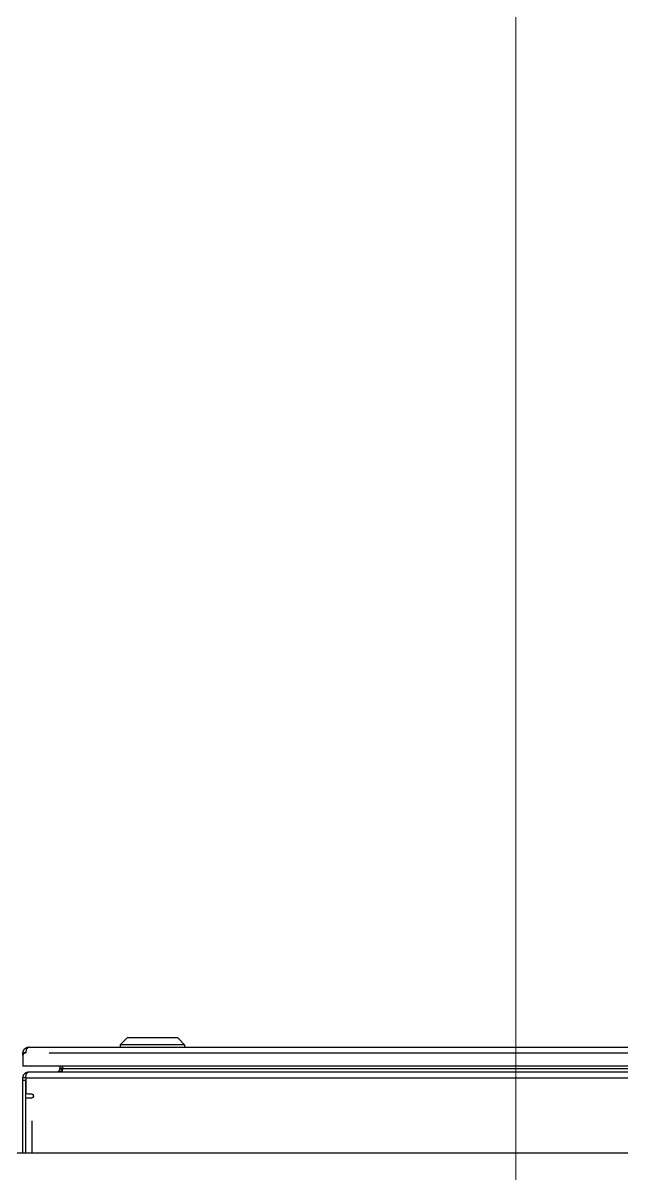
# Model space of a CAD drawing. Header units: millimetres. Extents: x -187347 to 135007, y -6415 to 292048.
# Drawn here: x -51154 to -50894, y 30336 to 30837 of the extents above; entities that cross this region are included whole.
import ezdxf

# ---------------------------------------------------------------- set-up
doc = ezdxf.new("R2010")
doc.units = ezdxf.units.MM
doc.header["$LTSCALE"] = 100
doc.linetypes.add('Z_LINE-CNTR', pattern=[17, 12, -2, 1, -2])
doc.layers.get('0').update_dxf_attribs({"lineweight": 18})
doc.layers.add('Layout CAT2', color=6, linetype='Continuous')
doc.layers.add('S-GRID', color=7, linetype='Continuous', lineweight=5)

# ---------------------------------------------------------------- blocks, each defined once
blk = doc.blocks.new('643h346h634')
at = {"color": 0}
for p, q in [((18129.75, -1751.4), (17229.75, -1751.4)), ((17608.93, -1751.4), (17608.93, -1783.22)), ((17610.18, -1751.4), (17610.18, -1783.22)), ((17612.71, -1765.5), (17612.71, -1751.4)), ((17610.18, -1775.5), (17612.71, -1775.5)), ((17610.18, -1784.22), (17610.18, -1778.1)), ((17612.93, -1777.1), (17611.18, -1777.1)), ((17612.93, -1775.5), (17612.71, -1775.5)), ((17613.43, -1776), (17613.43, -1776.6)), ((17608.93, -1783.22), (17608.93, -1784.22)), ((17608.93, -1783.22), (17610.18, -1783.22)), ((17610.18, -1784.22), (17608.93, -1784.22)), ((17610.18, -1784.22), (18034.82, -1784.22)), ((17608.93, -1793.97), (17608.93, -1789.25)), ((18047.43, -1789.25), (17608.93, -1789.25)), ((17611.46, -1786.75), (18044.82, -1786.75)), ((17624.93, -1788.03), (17624.93, -1788.41)), ((17624.93, -1788.03), (17626.18, -1788.03)), ((17624.93, -1789.24), (17624.93, -1788.41)), ((17626.18, -1788.41), (17624.93, -1788.41)), ((17624.93, -1789.25), (17624.93, -1789.24)), ((17626.18, -1789.24), (17624.93, -1789.24)), ((18017.86, -1788.03), (17626.18, -1788.03)), ((17626.18, -1788.03), (17626.18, -1788.25)), ((17626.18, -1788.25), (17626.18, -1789.25)), ((17626.18, -1789.24), (17626.18, -1789.25)), ((17636.19, -1788.25), (18027.86, -1788.25)), ((17608.93, -1793.97), (17608.93, -1794.97)), ((17609.93, -1794.97), (17608.93, -1794.97)), ((17610.25, -1794.97), (17609.93, -1794.97)), ((17620.26, -1794.97), (18036.11, -1794.97)), ((17611.55, -1797.5), (17611.46, -1797.5)), ((17611.55, -1797.5), (18044.82, -1797.5)), ((17651.18, -1798.5), (17651.18, -1797.5)), ((17651.18, -1798.5), (17654.18, -1801.5)), ((17679.18, -1798.5), (17651.18, -1798.5)), ((17679.18, -1798.5), (17676.18, -1801.5)), ((17679.18, -1798.5), (17679.18, -1797.5)), ((17676.18, -1801.5), (17654.18, -1801.5))]:
    blk.add_line(p, q, dxfattribs=at)
for centre, radius, start, end in [((17611.18, -1778.1), 1, 90, 180), ((17612.93, -1776), 0.5, 0, 90), ((17612.93, -1776.6), 0.5, 270, 0), ((17609.93, -1793.97), 1, 180, 270)]:
    blk.add_arc(centre, radius, start, end, dxfattribs=at)
for points, knots in [([(17608.93, -1784.22), (17608.93, -1784.26), (17608.93, -1784.31), (17608.94, -1784.39), (17608.94, -1784.43), (17608.95, -1784.51), (17608.95, -1784.55), (17608.97, -1784.63), (17608.97, -1784.68), (17608.99, -1784.76), (17609, -1784.8), (17609.02, -1784.88), (17609.03, -1784.92), (17609.05, -1785), (17609.07, -1785.04), (17609.09, -1785.11), (17609.11, -1785.15), (17609.14, -1785.23), (17609.16, -1785.27), (17609.19, -1785.34), (17609.21, -1785.38), (17609.25, -1785.45), (17609.27, -1785.49), (17609.31, -1785.56), (17609.34, -1785.59), (17609.38, -1785.66), (17609.41, -1785.7), (17609.45, -1785.76), (17609.48, -1785.8), (17609.53, -1785.86), (17609.56, -1785.89), (17609.62, -1785.95), (17609.64, -1785.98), (17609.7, -1786.04), (17609.73, -1786.07), (17609.79, -1786.12), (17609.82, -1786.15), (17609.89, -1786.2), (17609.92, -1786.23), (17609.99, -1786.28), (17610.02, -1786.3), (17610.09, -1786.35), (17610.13, -1786.37), (17610.2, -1786.41), (17610.23, -1786.43), (17610.31, -1786.47), (17610.34, -1786.49), (17610.42, -1786.53), (17610.46, -1786.54), (17610.53, -1786.58), (17610.57, -1786.59), (17610.65, -1786.62), (17610.69, -1786.63), (17610.77, -1786.66), (17610.81, -1786.67), (17610.89, -1786.69), (17610.93, -1786.7), (17611.01, -1786.71), (17611.05, -1786.72), (17611.13, -1786.73), (17611.17, -1786.74), (17611.26, -1786.74), (17611.3, -1786.75), (17611.38, -1786.75), (17611.42, -1786.75), (17611.46, -1786.75)], [0, 0, 0, 0, 0.03125, 0.03125, 0.0625, 0.0625, 0.09375, 0.09375, 0.125, 0.125, 0.15625, 0.15625, 0.1875, 0.1875, 0.21875, 0.21875, 0.25, 0.25, 0.28125, 0.28125, 0.3125, 0.3125, 0.34375, 0.34375, 0.375, 0.375, 0.40625, 0.40625, 0.4375, 0.4375, 0.46875, 0.46875, 0.5, 0.5, 0.53125, 0.53125, 0.5625, 0.5625, 0.59375, 0.59375, 0.625, 0.625, 0.65625, 0.65625, 0.6875, 0.6875, 0.71875, 0.71875, 0.75, 0.75, 0.78125, 0.78125, 0.8125, 0.8125, 0.84375, 0.84375, 0.875, 0.875, 0.90625, 0.90625, 0.9375, 0.9375, 0.96875, 0.96875, 1, 1, 1, 1]), ([(17610.18, -1784.22), (17610.18, -1784.26), (17610.18, -1784.31), (17610.18, -1784.39), (17610.19, -1784.43), (17610.19, -1784.51), (17610.19, -1784.55), (17610.2, -1784.63), (17610.2, -1784.68), (17610.21, -1784.76), (17610.22, -1784.8), (17610.23, -1784.88), (17610.23, -1784.92), (17610.24, -1785), (17610.25, -1785.04), (17610.26, -1785.11), (17610.27, -1785.15), (17610.29, -1785.23), (17610.3, -1785.27), (17610.31, -1785.34), (17610.32, -1785.38), (17610.34, -1785.45), (17610.35, -1785.49), (17610.37, -1785.56), (17610.39, -1785.59), (17610.41, -1785.66), (17610.42, -1785.7), (17610.45, -1785.76), (17610.46, -1785.8), (17610.49, -1785.86), (17610.5, -1785.89), (17610.53, -1785.95), (17610.54, -1785.98), (17610.57, -1786.04), (17610.59, -1786.07), (17610.62, -1786.12), (17610.63, -1786.15), (17610.67, -1786.2), (17610.68, -1786.23), (17610.72, -1786.28), (17610.73, -1786.3), (17610.77, -1786.35), (17610.79, -1786.37), (17610.82, -1786.41), (17610.84, -1786.43), (17610.88, -1786.47), (17610.9, -1786.49), (17610.93, -1786.53), (17610.95, -1786.54), (17610.99, -1786.58), (17611.01, -1786.59), (17611.05, -1786.62), (17611.07, -1786.63), (17611.11, -1786.66), (17611.13, -1786.67), (17611.17, -1786.69), (17611.19, -1786.7), (17611.23, -1786.71), (17611.25, -1786.72), (17611.29, -1786.73), (17611.32, -1786.74), (17611.36, -1786.74), (17611.38, -1786.75), (17611.42, -1786.75), (17611.44, -1786.75), (17611.46, -1786.75)], [0, 0, 0, 0, 0.03125, 0.03125, 0.0625, 0.0625, 0.09375, 0.09375, 0.125, 0.125, 0.15625, 0.15625, 0.1875, 0.1875, 0.21875, 0.21875, 0.25, 0.25, 0.28125, 0.28125, 0.3125, 0.3125, 0.34375, 0.34375, 0.375, 0.375, 0.40625, 0.40625, 0.4375, 0.4375, 0.46875, 0.46875, 0.5, 0.5, 0.53125, 0.53125, 0.5625, 0.5625, 0.59375, 0.59375, 0.625, 0.625, 0.65625, 0.65625, 0.6875, 0.6875, 0.71875, 0.71875, 0.75, 0.75, 0.78125, 0.78125, 0.8125, 0.8125, 0.84375, 0.84375, 0.875, 0.875, 0.90625, 0.90625, 0.9375, 0.9375, 0.96875, 0.96875, 1, 1, 1, 1]), ([(17623.65, -1786.75), (17623.69, -1786.75), (17623.74, -1786.75), (17623.82, -1786.76), (17623.86, -1786.77), (17623.94, -1786.79), (17623.98, -1786.8), (17624.06, -1786.82), (17624.1, -1786.83), (17624.18, -1786.87), (17624.22, -1786.88), (17624.29, -1786.92), (17624.33, -1786.94), (17624.4, -1786.99), (17624.43, -1787.02), (17624.5, -1787.07), (17624.53, -1787.1), (17624.59, -1787.16), (17624.61, -1787.19), (17624.67, -1787.25), (17624.69, -1787.29), (17624.73, -1787.34), (17624.74, -1787.36), (17624.76, -1787.39), (17624.77, -1787.41), (17624.79, -1787.45), (17624.8, -1787.47), (17624.82, -1787.5), (17624.83, -1787.52), (17624.84, -1787.56), (17624.85, -1787.58), (17624.86, -1787.61), (17624.87, -1787.63), (17624.88, -1787.68), (17624.89, -1787.72), (17624.91, -1787.79), (17624.92, -1787.83), (17624.92, -1787.89), (17624.93, -1787.91), (17624.93, -1787.94), (17624.93, -1787.96), (17624.93, -1788), (17624.93, -1788.01), (17624.93, -1788.03)], [0, 0, 0, 0, 0.0625, 0.0625, 0.125, 0.125, 0.187499, 0.187499, 0.249999, 0.249999, 0.312499, 0.312499, 0.374999, 0.374999, 0.437499, 0.437499, 0.499998, 0.499998, 0.562498, 0.562498, 0.624998, 0.624998, 0.656248, 0.656248, 0.687498, 0.687498, 0.718748, 0.718748, 0.749997, 0.749997, 0.777989, 0.777989, 0.805981, 0.805981, 0.861965, 0.861965, 0.917951, 0.917951, 0.945943, 0.945943, 0.973935, 0.973935, 1, 1, 1, 1]), ([(17623.65, -1786.75), (17623.73, -1786.75), (17623.82, -1786.75), (17623.98, -1786.76), (17624.06, -1786.77), (17624.23, -1786.79), (17624.31, -1786.8), (17624.47, -1786.82), (17624.54, -1786.83), (17624.7, -1786.87), (17624.77, -1786.88), (17624.92, -1786.92), (17624.99, -1786.94), (17625.13, -1786.99), (17625.19, -1787.02), (17625.32, -1787.07), (17625.38, -1787.1), (17625.5, -1787.16), (17625.56, -1787.19), (17625.66, -1787.25), (17625.71, -1787.29), (17625.78, -1787.34), (17625.8, -1787.36), (17625.84, -1787.39), (17625.86, -1787.41), (17625.9, -1787.45), (17625.92, -1787.47), (17625.96, -1787.5), (17625.97, -1787.52), (17626, -1787.56), (17626.02, -1787.58), (17626.04, -1787.61), (17626.05, -1787.63), (17626.09, -1787.68), (17626.11, -1787.72), (17626.14, -1787.79), (17626.15, -1787.83), (17626.17, -1787.89), (17626.17, -1787.91), (17626.18, -1787.94), (17626.18, -1787.96), (17626.18, -1788), (17626.18, -1788.01), (17626.18, -1788.03)], [0, 0, 0, 0, 0.0625, 0.0625, 0.125, 0.125, 0.187499, 0.187499, 0.249999, 0.249999, 0.312499, 0.312499, 0.374999, 0.374999, 0.437499, 0.437499, 0.499998, 0.499998, 0.562498, 0.562498, 0.624998, 0.624998, 0.656248, 0.656248, 0.687498, 0.687498, 0.718747, 0.718747, 0.749997, 0.749997, 0.777989, 0.777989, 0.805981, 0.805981, 0.861965, 0.861965, 0.917951, 0.917951, 0.945943, 0.945943, 0.973935, 0.973935, 1, 1, 1, 1]), ([(17625.78, -1786.67), (17625.8, -1786.69), (17625.81, -1786.71), (17625.84, -1786.77), (17625.86, -1786.8), (17625.9, -1786.88), (17625.92, -1786.91), (17625.96, -1786.99), (17625.97, -1787.03), (17626.01, -1787.1), (17626.02, -1787.14), (17626.05, -1787.22), (17626.06, -1787.26), (17626.09, -1787.34), (17626.1, -1787.38), (17626.12, -1787.46), (17626.13, -1787.5), (17626.14, -1787.58), (17626.15, -1787.62), (17626.16, -1787.7), (17626.17, -1787.74), (17626.17, -1787.83), (17626.18, -1787.87), (17626.18, -1787.95), (17626.18, -1787.99), (17626.18, -1788.03)], [0, 0, 0, 0, 0.049471, 0.049471, 0.135882, 0.135882, 0.222294, 0.222294, 0.308706, 0.308706, 0.395118, 0.395118, 0.481529, 0.481529, 0.567941, 0.567941, 0.654353, 0.654353, 0.740765, 0.740765, 0.827176, 0.827176, 0.913588, 0.913588, 1, 1, 1, 1]), ([(17608.93, -1794.97), (17608.93, -1794.98), (17608.93, -1794.99), (17608.93, -1794.99), (17608.93, -1794.99), (17608.93, -1794.99), (17608.93, -1795), (17608.93, -1795), (17608.93, -1795), (17608.93, -1795), (17608.93, -1795.01), (17608.93, -1795.02), (17608.93, -1795.04), (17608.93, -1795.07), (17608.94, -1795.1), (17608.94, -1795.15), (17608.94, -1795.17), (17608.94, -1795.22), (17608.95, -1795.25), (17608.95, -1795.28), (17608.95, -1795.28), (17608.95, -1795.29), (17608.95, -1795.29), (17608.95, -1795.3), (17608.95, -1795.31), (17608.96, -1795.32), (17608.96, -1795.34), (17608.96, -1795.37), (17608.97, -1795.4), (17608.98, -1795.47), (17608.99, -1795.52), (17609.01, -1795.58), (17609.01, -1795.59), (17609.01, -1795.61), (17609.01, -1795.61), (17609.01, -1795.61), (17609.02, -1795.62), (17609.02, -1795.62), (17609.02, -1795.62), (17609.02, -1795.63), (17609.02, -1795.63), (17609.03, -1795.66), (17609.03, -1795.69), (17609.05, -1795.73), (17609.06, -1795.76), (17609.07, -1795.78), (17609.07, -1795.79), (17609.07, -1795.8), (17609.07, -1795.81), (17609.08, -1795.82), (17609.08, -1795.84), (17609.1, -1795.87), (17609.1, -1795.89), (17609.12, -1795.92), (17609.12, -1795.94), (17609.13, -1795.95), (17609.13, -1795.95), (17609.13, -1795.96), (17609.13, -1795.96), (17609.14, -1795.97), (17609.14, -1795.97), (17609.16, -1796.02), (17609.18, -1796.06), (17609.21, -1796.12), (17609.21, -1796.13), (17609.22, -1796.15), (17609.23, -1796.16), (17609.24, -1796.19), (17609.25, -1796.21), (17609.28, -1796.25), (17609.29, -1796.27), (17609.31, -1796.3), (17609.32, -1796.32), (17609.34, -1796.34), (17609.34, -1796.35), (17609.34, -1796.35), (17609.34, -1796.35), (17609.35, -1796.36), (17609.35, -1796.36), (17609.36, -1796.38), (17609.36, -1796.39), (17609.38, -1796.41), (17609.38, -1796.41), (17609.39, -1796.43), (17609.4, -1796.43), (17609.4, -1796.44), (17609.4, -1796.44), (17609.41, -1796.45), (17609.41, -1796.45), (17609.42, -1796.47), (17609.43, -1796.49), (17609.45, -1796.51), (17609.46, -1796.52), (17609.47, -1796.54), (17609.48, -1796.55), (17609.5, -1796.57), (17609.51, -1796.59), (17609.53, -1796.61), (17609.54, -1796.62), (17609.56, -1796.64), (17609.56, -1796.64), (17609.58, -1796.67), (17609.6, -1796.68), (17609.62, -1796.7), (17609.62, -1796.71), (17609.63, -1796.71), (17609.63, -1796.72), (17609.64, -1796.73), (17609.65, -1796.74), (17609.68, -1796.77), (17609.71, -1796.8), (17609.76, -1796.84), (17609.77, -1796.86), (17609.8, -1796.88), (17609.82, -1796.9), (17609.85, -1796.92), (17609.87, -1796.93), (17609.9, -1796.96), (17609.91, -1796.97), (17609.94, -1797), (17609.96, -1797.01), (17609.99, -1797.03), (17610.01, -1797.04), (17610.06, -1797.08), (17610.09, -1797.1), (17610.14, -1797.13), (17610.15, -1797.14), (17610.19, -1797.16), (17610.2, -1797.17), (17610.24, -1797.19), (17610.25, -1797.19), (17610.29, -1797.21), (17610.3, -1797.22), (17610.35, -1797.25), (17610.39, -1797.26), (17610.44, -1797.29), (17610.46, -1797.29), (17610.49, -1797.31), (17610.51, -1797.32), (17610.54, -1797.33), (17610.56, -1797.34), (17610.58, -1797.35), (17610.59, -1797.35), (17610.61, -1797.35), (17610.62, -1797.36), (17610.66, -1797.37), (17610.7, -1797.38), (17610.74, -1797.4), (17610.74, -1797.4), (17610.75, -1797.4), (17610.75, -1797.4), (17610.77, -1797.41), (17610.78, -1797.41), (17610.8, -1797.41), (17610.82, -1797.42), (17610.85, -1797.43), (17610.86, -1797.43), (17610.87, -1797.43), (17610.88, -1797.43), (17610.91, -1797.44), (17610.93, -1797.44), (17610.98, -1797.46), (17611.01, -1797.46), (17611.09, -1797.47), (17611.12, -1797.48), (17611.19, -1797.49), (17611.23, -1797.49), (17611.27, -1797.49), (17611.27, -1797.5), (17611.28, -1797.5), (17611.28, -1797.5), (17611.28, -1797.5), (17611.28, -1797.5), (17611.29, -1797.5), (17611.29, -1797.5), (17611.3, -1797.5), (17611.31, -1797.5), (17611.33, -1797.5), (17611.34, -1797.5), (17611.35, -1797.5), (17611.36, -1797.5), (17611.38, -1797.5), (17611.38, -1797.5), (17611.39, -1797.5), (17611.39, -1797.5), (17611.39, -1797.5), (17611.39, -1797.5), (17611.39, -1797.5), (17611.39, -1797.5), (17611.4, -1797.5), (17611.41, -1797.5), (17611.43, -1797.5), (17611.45, -1797.5), (17611.46, -1797.5)], [0, 0, 0, 0, 0.003906, 0.003906, 0.004394, 0.004394, 0.004883, 0.004883, 0.005859, 0.005859, 0.007812, 0.007812, 0.015625, 0.015625, 0.03125, 0.03125, 0.046874, 0.046874, 0.062499, 0.062499, 0.064452, 0.064452, 0.066405, 0.066405, 0.070311, 0.070311, 0.078124, 0.078124, 0.093749, 0.093749, 0.124998, 0.124998, 0.132811, 0.132811, 0.134764, 0.134764, 0.13574, 0.13574, 0.136717, 0.136717, 0.140623, 0.140623, 0.156248, 0.156248, 0.171873, 0.171873, 0.175779, 0.175779, 0.179685, 0.179685, 0.187498, 0.187498, 0.203122, 0.203122, 0.210935, 0.210935, 0.212888, 0.212888, 0.214841, 0.214841, 0.218747, 0.218747, 0.249997, 0.249997, 0.25781, 0.25781, 0.265622, 0.265622, 0.281247, 0.281247, 0.296872, 0.296872, 0.312497, 0.312497, 0.31445, 0.31445, 0.316403, 0.316403, 0.320309, 0.320309, 0.328122, 0.328122, 0.335934, 0.335934, 0.339841, 0.339841, 0.341794, 0.341794, 0.343747, 0.343747, 0.359372, 0.359372, 0.367184, 0.367184, 0.374997, 0.374997, 0.390622, 0.390622, 0.398434, 0.398434, 0.406246, 0.406246, 0.421871, 0.421871, 0.425778, 0.425778, 0.429684, 0.429684, 0.437496, 0.437496, 0.468746, 0.468746, 0.484371, 0.484371, 0.499996, 0.499996, 0.515621, 0.515621, 0.531246, 0.531246, 0.546871, 0.546871, 0.562496, 0.562496, 0.593746, 0.593746, 0.609372, 0.609372, 0.624997, 0.624997, 0.640622, 0.640622, 0.656247, 0.656247, 0.687497, 0.687497, 0.703122, 0.703122, 0.718747, 0.718747, 0.734372, 0.734372, 0.742185, 0.742185, 0.749997, 0.749997, 0.781248, 0.781248, 0.785154, 0.785154, 0.78906, 0.78906, 0.796873, 0.796873, 0.812498, 0.812498, 0.82031, 0.82031, 0.828123, 0.828123, 0.843748, 0.843748, 0.874998, 0.874998, 0.906249, 0.906249, 0.937499, 0.937499, 0.941405, 0.941405, 0.942382, 0.942382, 0.943358, 0.943358, 0.945311, 0.945311, 0.953124, 0.953124, 0.960937, 0.960937, 0.968749, 0.968749, 0.972656, 0.972656, 0.973632, 0.973632, 0.974609, 0.974609, 0.976562, 0.976562, 0.984375, 0.984375, 1, 1, 1, 1]), ([(17610.25, -1794.97), (17610.25, -1794.98), (17610.25, -1794.99), (17610.25, -1794.99), (17610.25, -1794.99), (17610.25, -1794.99), (17610.25, -1795), (17610.25, -1795), (17610.25, -1795), (17610.25, -1795), (17610.25, -1795.01), (17610.25, -1795.02), (17610.25, -1795.04), (17610.25, -1795.07), (17610.25, -1795.1), (17610.26, -1795.15), (17610.26, -1795.17), (17610.26, -1795.22), (17610.26, -1795.25), (17610.26, -1795.28), (17610.26, -1795.28), (17610.26, -1795.29), (17610.26, -1795.29), (17610.26, -1795.3), (17610.26, -1795.31), (17610.27, -1795.32), (17610.27, -1795.34), (17610.27, -1795.37), (17610.27, -1795.4), (17610.28, -1795.47), (17610.28, -1795.52), (17610.29, -1795.58), (17610.29, -1795.59), (17610.29, -1795.61), (17610.29, -1795.61), (17610.29, -1795.61), (17610.29, -1795.62), (17610.3, -1795.62), (17610.3, -1795.62), (17610.3, -1795.63), (17610.3, -1795.63), (17610.3, -1795.66), (17610.3, -1795.69), (17610.31, -1795.73), (17610.32, -1795.76), (17610.32, -1795.78), (17610.32, -1795.79), (17610.32, -1795.8), (17610.32, -1795.81), (17610.33, -1795.82), (17610.33, -1795.84), (17610.34, -1795.87), (17610.34, -1795.89), (17610.35, -1795.92), (17610.35, -1795.94), (17610.35, -1795.95), (17610.35, -1795.95), (17610.35, -1795.96), (17610.35, -1795.96), (17610.36, -1795.97), (17610.36, -1795.97), (17610.37, -1796.02), (17610.38, -1796.06), (17610.39, -1796.12), (17610.39, -1796.13), (17610.4, -1796.15), (17610.4, -1796.16), (17610.41, -1796.19), (17610.42, -1796.21), (17610.43, -1796.25), (17610.43, -1796.27), (17610.44, -1796.3), (17610.45, -1796.32), (17610.46, -1796.34), (17610.46, -1796.35), (17610.46, -1796.35), (17610.46, -1796.35), (17610.46, -1796.36), (17610.46, -1796.36), (17610.47, -1796.38), (17610.47, -1796.39), (17610.48, -1796.41), (17610.48, -1796.41), (17610.49, -1796.43), (17610.49, -1796.43), (17610.49, -1796.44), (17610.49, -1796.44), (17610.49, -1796.45), (17610.49, -1796.45), (17610.5, -1796.47), (17610.51, -1796.49), (17610.52, -1796.52), (17610.53, -1796.54), (17610.54, -1796.57), (17610.55, -1796.59), (17610.56, -1796.61), (17610.56, -1796.62), (17610.57, -1796.64), (17610.57, -1796.64), (17610.58, -1796.67), (17610.59, -1796.68), (17610.6, -1796.7), (17610.6, -1796.71), (17610.6, -1796.71), (17610.61, -1796.72), (17610.61, -1796.73), (17610.61, -1796.74), (17610.63, -1796.77), (17610.65, -1796.8), (17610.67, -1796.84), (17610.68, -1796.86), (17610.69, -1796.88), (17610.7, -1796.9), (17610.72, -1796.92), (17610.72, -1796.93), (17610.74, -1796.96), (17610.75, -1796.97), (17610.76, -1797), (17610.77, -1797.01), (17610.79, -1797.03), (17610.8, -1797.04), (17610.82, -1797.08), (17610.84, -1797.1), (17610.86, -1797.13), (17610.87, -1797.14), (17610.89, -1797.16), (17610.9, -1797.17), (17610.91, -1797.19), (17610.92, -1797.19), (17610.94, -1797.21), (17610.95, -1797.22), (17610.97, -1797.25), (17610.99, -1797.26), (17611.02, -1797.29), (17611.04, -1797.31), (17611.07, -1797.33), (17611.08, -1797.34), (17611.09, -1797.35), (17611.09, -1797.35), (17611.1, -1797.35), (17611.11, -1797.36), (17611.13, -1797.37), (17611.15, -1797.38), (17611.17, -1797.4), (17611.17, -1797.4), (17611.17, -1797.4), (17611.17, -1797.4), (17611.18, -1797.41), (17611.19, -1797.41), (17611.2, -1797.41), (17611.21, -1797.42), (17611.22, -1797.43), (17611.23, -1797.43), (17611.23, -1797.43), (17611.24, -1797.43), (17611.25, -1797.44), (17611.26, -1797.44), (17611.29, -1797.46), (17611.31, -1797.46), (17611.36, -1797.48), (17611.4, -1797.49), (17611.43, -1797.49), (17611.44, -1797.5), (17611.44, -1797.5), (17611.44, -1797.5), (17611.44, -1797.5), (17611.44, -1797.5), (17611.44, -1797.5), (17611.44, -1797.5), (17611.45, -1797.5), (17611.45, -1797.5), (17611.46, -1797.5), (17611.47, -1797.5), (17611.48, -1797.5), (17611.48, -1797.5), (17611.49, -1797.5), (17611.49, -1797.5), (17611.49, -1797.5), (17611.49, -1797.5), (17611.5, -1797.5), (17611.5, -1797.5), (17611.5, -1797.5), (17611.5, -1797.5), (17611.51, -1797.5), (17611.51, -1797.5), (17611.53, -1797.5), (17611.54, -1797.5), (17611.55, -1797.5)], [0, 0, 0, 0, 0.003906, 0.003906, 0.004394, 0.004394, 0.004883, 0.004883, 0.005859, 0.005859, 0.007812, 0.007812, 0.015625, 0.015625, 0.03125, 0.03125, 0.046874, 0.046874, 0.062499, 0.062499, 0.064452, 0.064452, 0.066405, 0.066405, 0.070311, 0.070311, 0.078124, 0.078124, 0.093749, 0.093749, 0.124998, 0.124998, 0.132811, 0.132811, 0.134764, 0.134764, 0.13574, 0.13574, 0.136717, 0.136717, 0.140623, 0.140623, 0.156248, 0.156248, 0.171873, 0.171873, 0.175779, 0.175779, 0.179685, 0.179685, 0.187497, 0.187497, 0.203122, 0.203122, 0.210935, 0.210935, 0.212888, 0.212888, 0.214841, 0.214841, 0.218747, 0.218747, 0.249997, 0.249997, 0.257809, 0.257809, 0.265622, 0.265622, 0.281247, 0.281247, 0.296872, 0.296872, 0.312497, 0.312497, 0.31445, 0.31445, 0.316403, 0.316403, 0.320309, 0.320309, 0.328122, 0.328122, 0.335934, 0.335934, 0.33984, 0.33984, 0.341793, 0.341793, 0.343747, 0.343747, 0.359371, 0.359371, 0.374996, 0.374996, 0.390621, 0.390621, 0.398434, 0.398434, 0.406246, 0.406246, 0.421871, 0.421871, 0.425777, 0.425777, 0.429684, 0.429684, 0.437496, 0.437496, 0.468746, 0.468746, 0.484371, 0.484371, 0.499996, 0.499996, 0.515621, 0.515621, 0.531246, 0.531246, 0.546871, 0.546871, 0.562496, 0.562496, 0.593746, 0.593746, 0.609371, 0.609371, 0.624996, 0.624996, 0.640621, 0.640621, 0.656246, 0.656246, 0.687497, 0.687497, 0.718747, 0.718747, 0.734372, 0.734372, 0.742185, 0.742185, 0.749997, 0.749997, 0.781247, 0.781247, 0.785154, 0.785154, 0.78906, 0.78906, 0.796872, 0.796872, 0.812498, 0.812498, 0.82031, 0.82031, 0.828123, 0.828123, 0.843748, 0.843748, 0.874998, 0.874998, 0.937499, 0.937499, 0.941405, 0.941405, 0.942382, 0.942382, 0.943358, 0.943358, 0.945311, 0.945311, 0.953124, 0.953124, 0.960937, 0.960937, 0.968749, 0.968749, 0.972656, 0.972656, 0.973632, 0.973632, 0.974609, 0.974609, 0.976562, 0.976562, 0.984375, 0.984375, 1, 1, 1, 1])]:
    blk.add_open_spline(points, degree=3, knots=knots, dxfattribs=at)

msp = doc.modelspace()

# ---------------------------------------------------------------- linework, layer by layer
at = {"layer": 'S-GRID', "color": 152, "linetype": 'Z_LINE-CNTR'}
msp.add_line((-50939.88, 111408.77), (-50939.88, -6038.24), dxfattribs=at)

# ---------------------------------------------------------------- block references
at = {"layer": 'Layout CAT2', "xscale": -1, "rotation": 180}
msp.add_blockref('643h346h634', (-68763.03, 28594.1, -3.45), dxfattribs=at)

doc.saveas('drawing.dxf')
